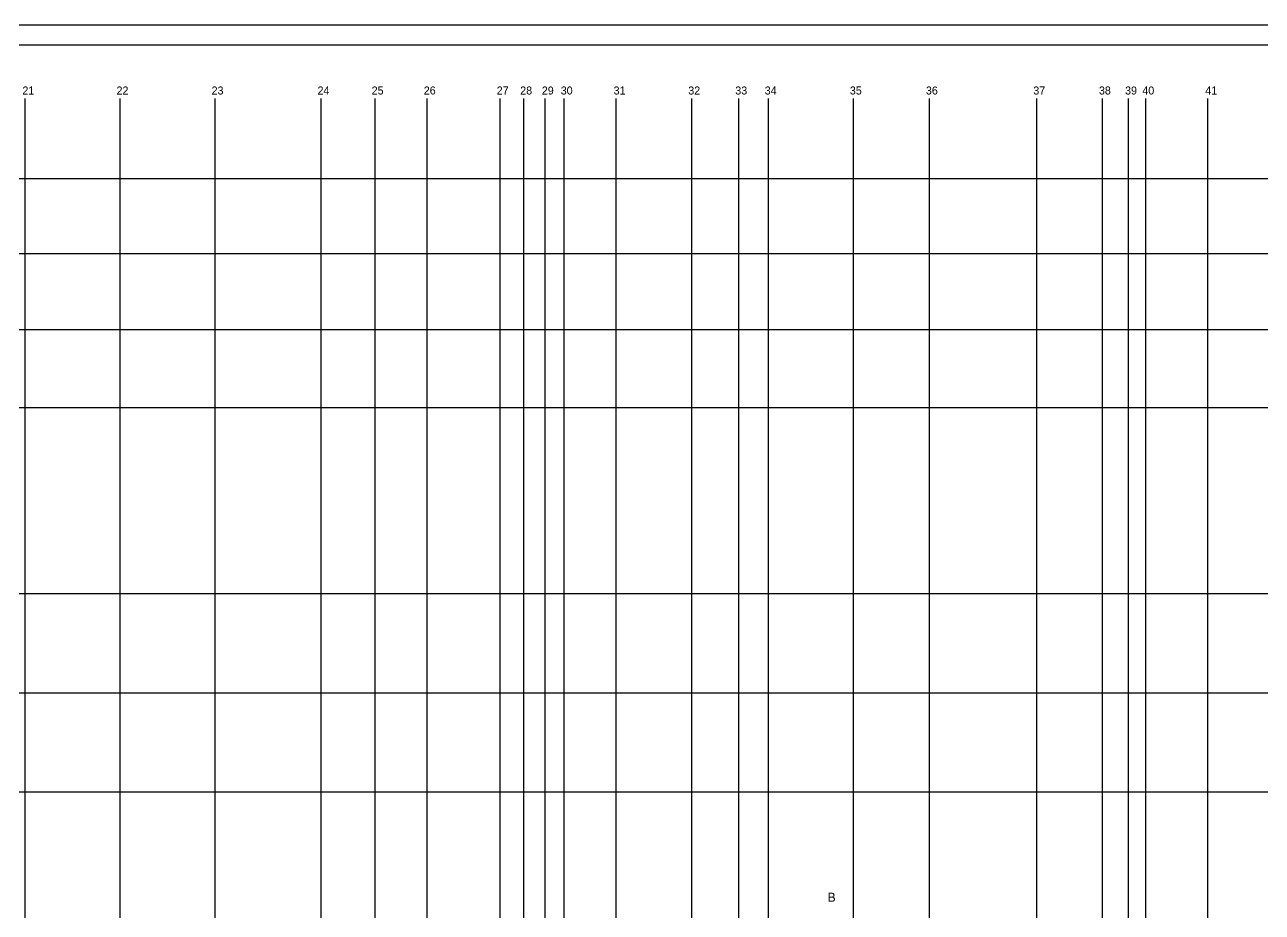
# Model space of a CAD drawing. Header units: millimetres. Extents: x -647929 to -626295, y -75378 to -66578.
# Drawn here: x -640611 to -634426, y -71014 to -66578 of the extents above; entities that cross this region are included whole.
import ezdxf

# ---------------------------------------------------------------- set-up
doc = ezdxf.new("R2010")
doc.units = ezdxf.units.MM
for name, color, linetype in [('KM Aks', 7, 'Continuous'), ('KM Kesit Simge', 7, 'Continuous'), ('TABLO', 7, 'Continuous'), ('VM Aks Markası', 7, 'Continuous')]:
    doc.layers.add(name, color=color, linetype=linetype)

msp = doc.modelspace()

# ---------------------------------------------------------------- linework, layer by layer
at = {"layer": 'KM Aks'}
for p, q in [((-640610.8, -66946.3), (-640610.8, -74883.5)), ((-640135.8, -66946.3), (-640135.8, -74883.5)), ((-639660.8, -66946.3), (-639660.8, -74883.5)), ((-639130.8, -66946.3), (-639130.8, -74883.5)), ((-638860.8, -66946.3), (-638860.8, -74883.5)), ((-638600.8, -66946.3), (-638600.8, -74883.5)), ((-638235.8, -66946.3), (-638235.8, -74898.7)), ((-638118.3, -66946.3), (-638118.3, -74883.5)), ((-638010.8, -66946.3), (-638010.8, -74883.5)), ((-637915.8, -66946.3), (-637915.8, -74883.5)), ((-637655.8, -66946.3), (-637655.8, -74883.5)), ((-637278.3, -66946.3), (-637278.3, -74883.5)), ((-637043.3, -66946.3), (-637043.3, -74883.5)), ((-636895.8, -66946.3), (-636895.8, -74883.5)), ((-636470.8, -66946.3), (-636470.8, -74883.5)), ((-636091.3, -66946.3), (-636091.3, -74883.5)), ((-635553.8, -66946.3), (-635553.8, -74883.5)), ((-635225.8, -66946.3), (-635225.8, -74883.5)), ((-635095.8, -66946.3), (-635095.8, -74883.5)), ((-635008.8, -66946.3), (-635008.8, -74883.5)), ((-634698.8, -66946.3), (-634698.8, -74883.5)), ((-647537.5, -67346.3), (-629874.7, -67346.3)), ((-647537.5, -67721.3), (-629874.7, -67721.3)), ((-647537.5, -68101.3), (-629874.7, -68101.3)), ((-647537.5, -68491.3), (-629874.7, -68491.3)), ((-647537.5, -69420.3), (-629874.7, -69420.3)), ((-647537.5, -69916.6), (-629874.7, -69916.6)), ((-647537.5, -70411.3), (-629874.7, -70411.3))]:
    msp.add_line(p, q, dxfattribs=at)
at = {"layer": 'TABLO'}
for points in [[(-647929.1, -66577.6), (-626294.5, -66577.6), (-626294.5, -75377.6), (-647929.1, -75377.6)], [(-647829.1, -66677.6), (-626394.5, -66677.6), (-626394.5, -75277.6), (-647829.1, -75277.6)]]:
    msp.add_lwpolyline(points, close=True, dxfattribs=at)

# ---------------------------------------------------------------- texts
at = {"layer": 'KM Kesit Simge'}
msp.add_text('B', height=45, dxfattribs=at).set_placement((-636598, -70961.2))
at = {"layer": 'VM Aks Markası'}
for s, p in [('21', (-640622.7, -66926.3)), ('22', (-640152, -66926.3)), ('23', (-639677, -66926.3)), ('24', (-639147.5, -66926.3)), ('25', (-638877, -66926.3)), ('26', (-638616.5, -66926.3)), ('27', (-638252, -66926.3)), ('28', (-638134.5, -66926.3)), ('29', (-638026.5, -66926.3)), ('30', (-637932, -66926.3)), ('31', (-637667.7, -66926.3)), ('32', (-637294.5, -66926.3)), ('33', (-637059.5, -66926.3)), ('34', (-636912.5, -66926.3)), ('35', (-636487, -66926.3)), ('36', (-636106.9, -66926.3)), ('37', (-635570, -66926.3)), ('38', (-635242, -66926.3)), ('39', (-635111.5, -66926.3)), ('40', (-635025, -66926.3)), ('41', (-634710.7, -66926.3))]:
    msp.add_text(s, height=40, dxfattribs=at).set_placement(p)

doc.saveas('drawing.dxf')
